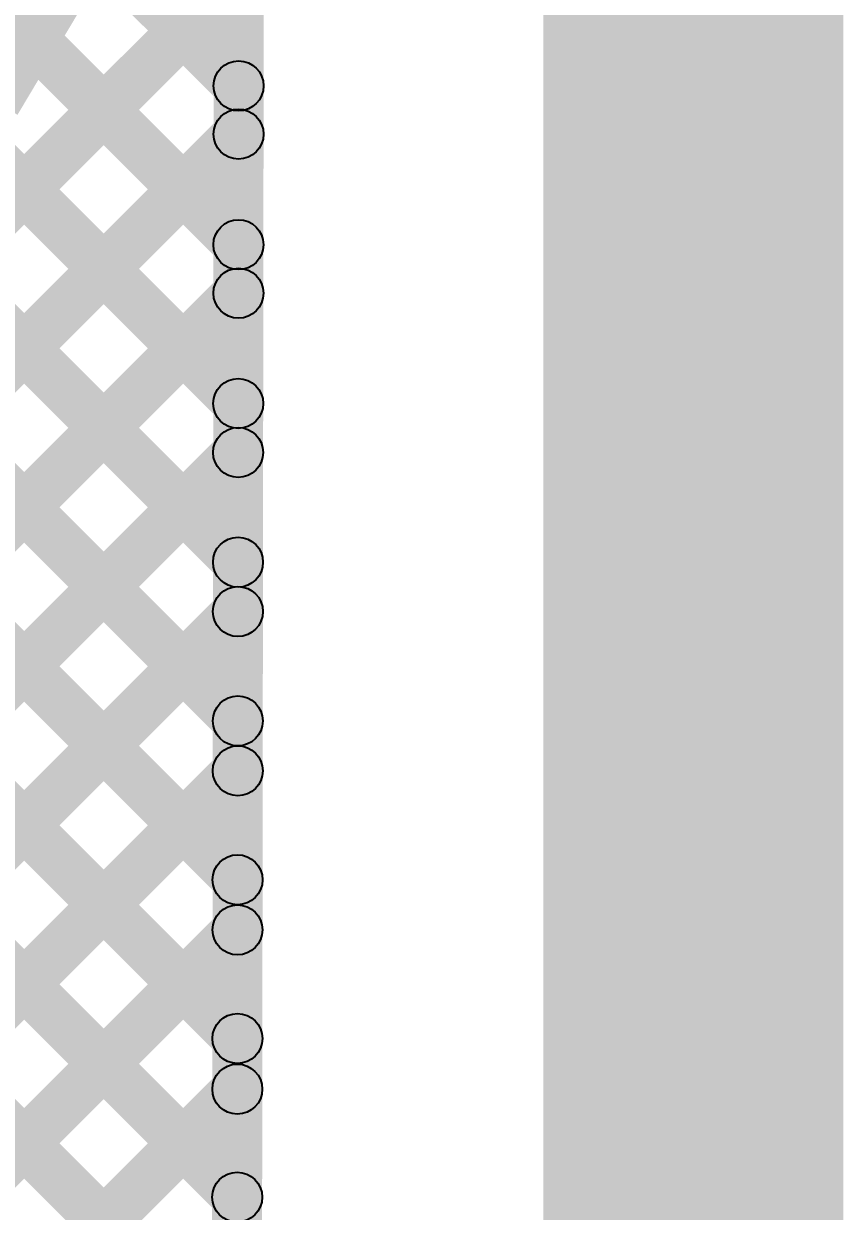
# Model space of a CAD drawing. Header units: millimetres. Extents: x 2.72 to 4.82, y 2.46 to 3.29.
# Drawn here: x 4.6838 to 4.815, y 2.7638 to 2.954 of the extents above; entities that cross this region are included whole.
import ezdxf

# ---------------------------------------------------------------- set-up
doc = ezdxf.new("R2010")
doc.units = ezdxf.units.MM
doc.header["$MEASUREMENT"] = 0
for name, color, linetype in [('BottomLayer', 5, 'Continuous'), ('TopLayer', 1, 'Continuous'), ('TopOverlay', 2, 'Continuous')]:
    doc.layers.add(name, color=color, linetype=linetype)

msp = doc.modelspace()

# ---------------------------------------------------------------- hatches: boundary and pattern name
at = {"layer": 'BottomLayer'}
for points in [[(4.767, 2.549), (4.815, 2.549), (4.815, 3.167), (4.767, 3.167)], [(4.68281, 2.93938), (4.67594, 2.94348), (4.69235, 2.97102), (4.69922, 2.96692)]]:
    msp.add_hatch(color=5, dxfattribs=at).paths.add_polyline_path(points)
at = {"layer": 'TopLayer'}
for points in [[(4.72177, 2.61205), (4.71377, 2.61206), (4.71431, 3.02138), (4.72231, 3.02137)], [(4.65556, 2.91891), (4.6499, 2.92456), (4.71544, 2.9901), (4.7211, 2.98445)], [(4.68425, 2.9723), (4.68991, 2.97796), (4.72104, 2.94683), (4.71538, 2.94117)], [(4.66179, 2.96931), (4.66744, 2.97497), (4.72101, 2.9214), (4.71535, 2.91575)], [(4.64253, 2.96311), (4.64819, 2.96877), (4.72097, 2.89598), (4.71532, 2.89032)], [(4.5982, 2.83609), (4.59254, 2.84175), (4.71541, 2.96461), (4.72106, 2.95896)], [(4.64374, 2.93644), (4.6494, 2.9421), (4.72094, 2.87056), (4.71528, 2.8649)], [(4.6085, 2.82094), (4.60284, 2.82659), (4.71537, 2.93912), (4.72103, 2.93347)], [(4.55768, 2.74466), (4.55203, 2.75032), (4.71534, 2.91363), (4.721, 2.90798)], [(4.65094, 2.90379), (4.65659, 2.90945), (4.7209, 2.84514), (4.71525, 2.83948)], [(4.63748, 2.8918), (4.64313, 2.89745), (4.72087, 2.81972), (4.71521, 2.81406)], [(4.61686, 2.88696), (4.62252, 2.89261), (4.72084, 2.79429), (4.71518, 2.78864)], [(4.49745, 2.65898), (4.49179, 2.66463), (4.7153, 2.88814), (4.72096, 2.88249)], [(4.60775, 2.87061), (4.6134, 2.87627), (4.7208, 2.76887), (4.71515, 2.76321)], [(4.51265, 2.64872), (4.507, 2.65438), (4.71527, 2.86265), (4.72093, 2.857)], [(4.59863, 2.85427), (4.60429, 2.85993), (4.72077, 2.74345), (4.71511, 2.73779)], [(4.44814, 2.55876), (4.44249, 2.56442), (4.71524, 2.83716), (4.72089, 2.83151)], [(4.47359, 2.55875), (4.46793, 2.5644), (4.7152, 2.81167), (4.72086, 2.80602)], [(4.49903, 2.55874), (4.49338, 2.56439), (4.71517, 2.78619), (4.72083, 2.78053)]]:
    msp.add_hatch(color=1, dxfattribs=at).paths.add_polyline_path(points)
h = msp.add_hatch(color=1, dxfattribs=at)
edge = h.paths.add_edge_path()
edge.add_arc((4.71821, 2.944), 0.004, 0, 360)
h = msp.add_hatch(color=1, dxfattribs=at)
edge = h.paths.add_edge_path()
edge.add_arc((4.7182, 2.93629), 0.004, 0, 360)
h = msp.add_hatch(color=1, dxfattribs=at)
edge = h.paths.add_edge_path()
edge.add_arc((4.71818, 2.91858), 0.004, 0, 360)
h = msp.add_hatch(color=1, dxfattribs=at)
edge = h.paths.add_edge_path()
edge.add_arc((4.71817, 2.9108), 0.004, 0, 360)
h = msp.add_hatch(color=1, dxfattribs=at)
edge = h.paths.add_edge_path()
edge.add_arc((4.71814, 2.89315), 0.004, 0, 360)
h = msp.add_hatch(color=1, dxfattribs=at)
edge = h.paths.add_edge_path()
edge.add_arc((4.71813, 2.88532), 0.004, 0, 360)
h = msp.add_hatch(color=1, dxfattribs=at)
edge = h.paths.add_edge_path()
edge.add_arc((4.71811, 2.86773), 0.004, 0, 360)
h = msp.add_hatch(color=1, dxfattribs=at)
edge = h.paths.add_edge_path()
edge.add_arc((4.7181, 2.85983), 0.004, 0, 360)
h = msp.add_hatch(color=1, dxfattribs=at)
edge = h.paths.add_edge_path()
edge.add_arc((4.71808, 2.84231), 0.004, 0, 360)
h = msp.add_hatch(color=1, dxfattribs=at)
edge = h.paths.add_edge_path()
edge.add_arc((4.71807, 2.83434), 0.004, 0, 360)
h = msp.add_hatch(color=1, dxfattribs=at)
edge = h.paths.add_edge_path()
edge.add_arc((4.71804, 2.81689), 0.004, 0, 360)
h = msp.add_hatch(color=1, dxfattribs=at)
edge = h.paths.add_edge_path()
edge.add_arc((4.71803, 2.80885), 0.004, 0, 360)
h = msp.add_hatch(color=1, dxfattribs=at)
edge = h.paths.add_edge_path()
edge.add_arc((4.71801, 2.79146), 0.004, 0, 360)
h = msp.add_hatch(color=1, dxfattribs=at)
edge = h.paths.add_edge_path()
edge.add_arc((4.718, 2.78336), 0.004, 0, 360)
h = msp.add_hatch(color=1, dxfattribs=at)
edge = h.paths.add_edge_path()
edge.add_arc((4.71798, 2.76604), 0.004, 0, 360)

# ---------------------------------------------------------------- linework, layer by layer
for centre in [(4.71821, 2.944), (4.7182, 2.93629), (4.71818, 2.91858), (4.71817, 2.9108), (4.71814, 2.89315), (4.71813, 2.88532), (4.71811, 2.86773), (4.7181, 2.85983), (4.71808, 2.84231), (4.71807, 2.83434), (4.71804, 2.81689), (4.71803, 2.80885), (4.71801, 2.79146), (4.718, 2.78336), (4.71798, 2.76604)]:
    msp.add_circle(centre, 0.004, dxfattribs=at)

# ---------------------------------------------------------------- texts
at = {"layer": 'TopOverlay'}
msp.add_text('*', height=0.06, rotation=152, dxfattribs=at).set_placement((4.70407, 2.98912))

doc.saveas('drawing.dxf')
